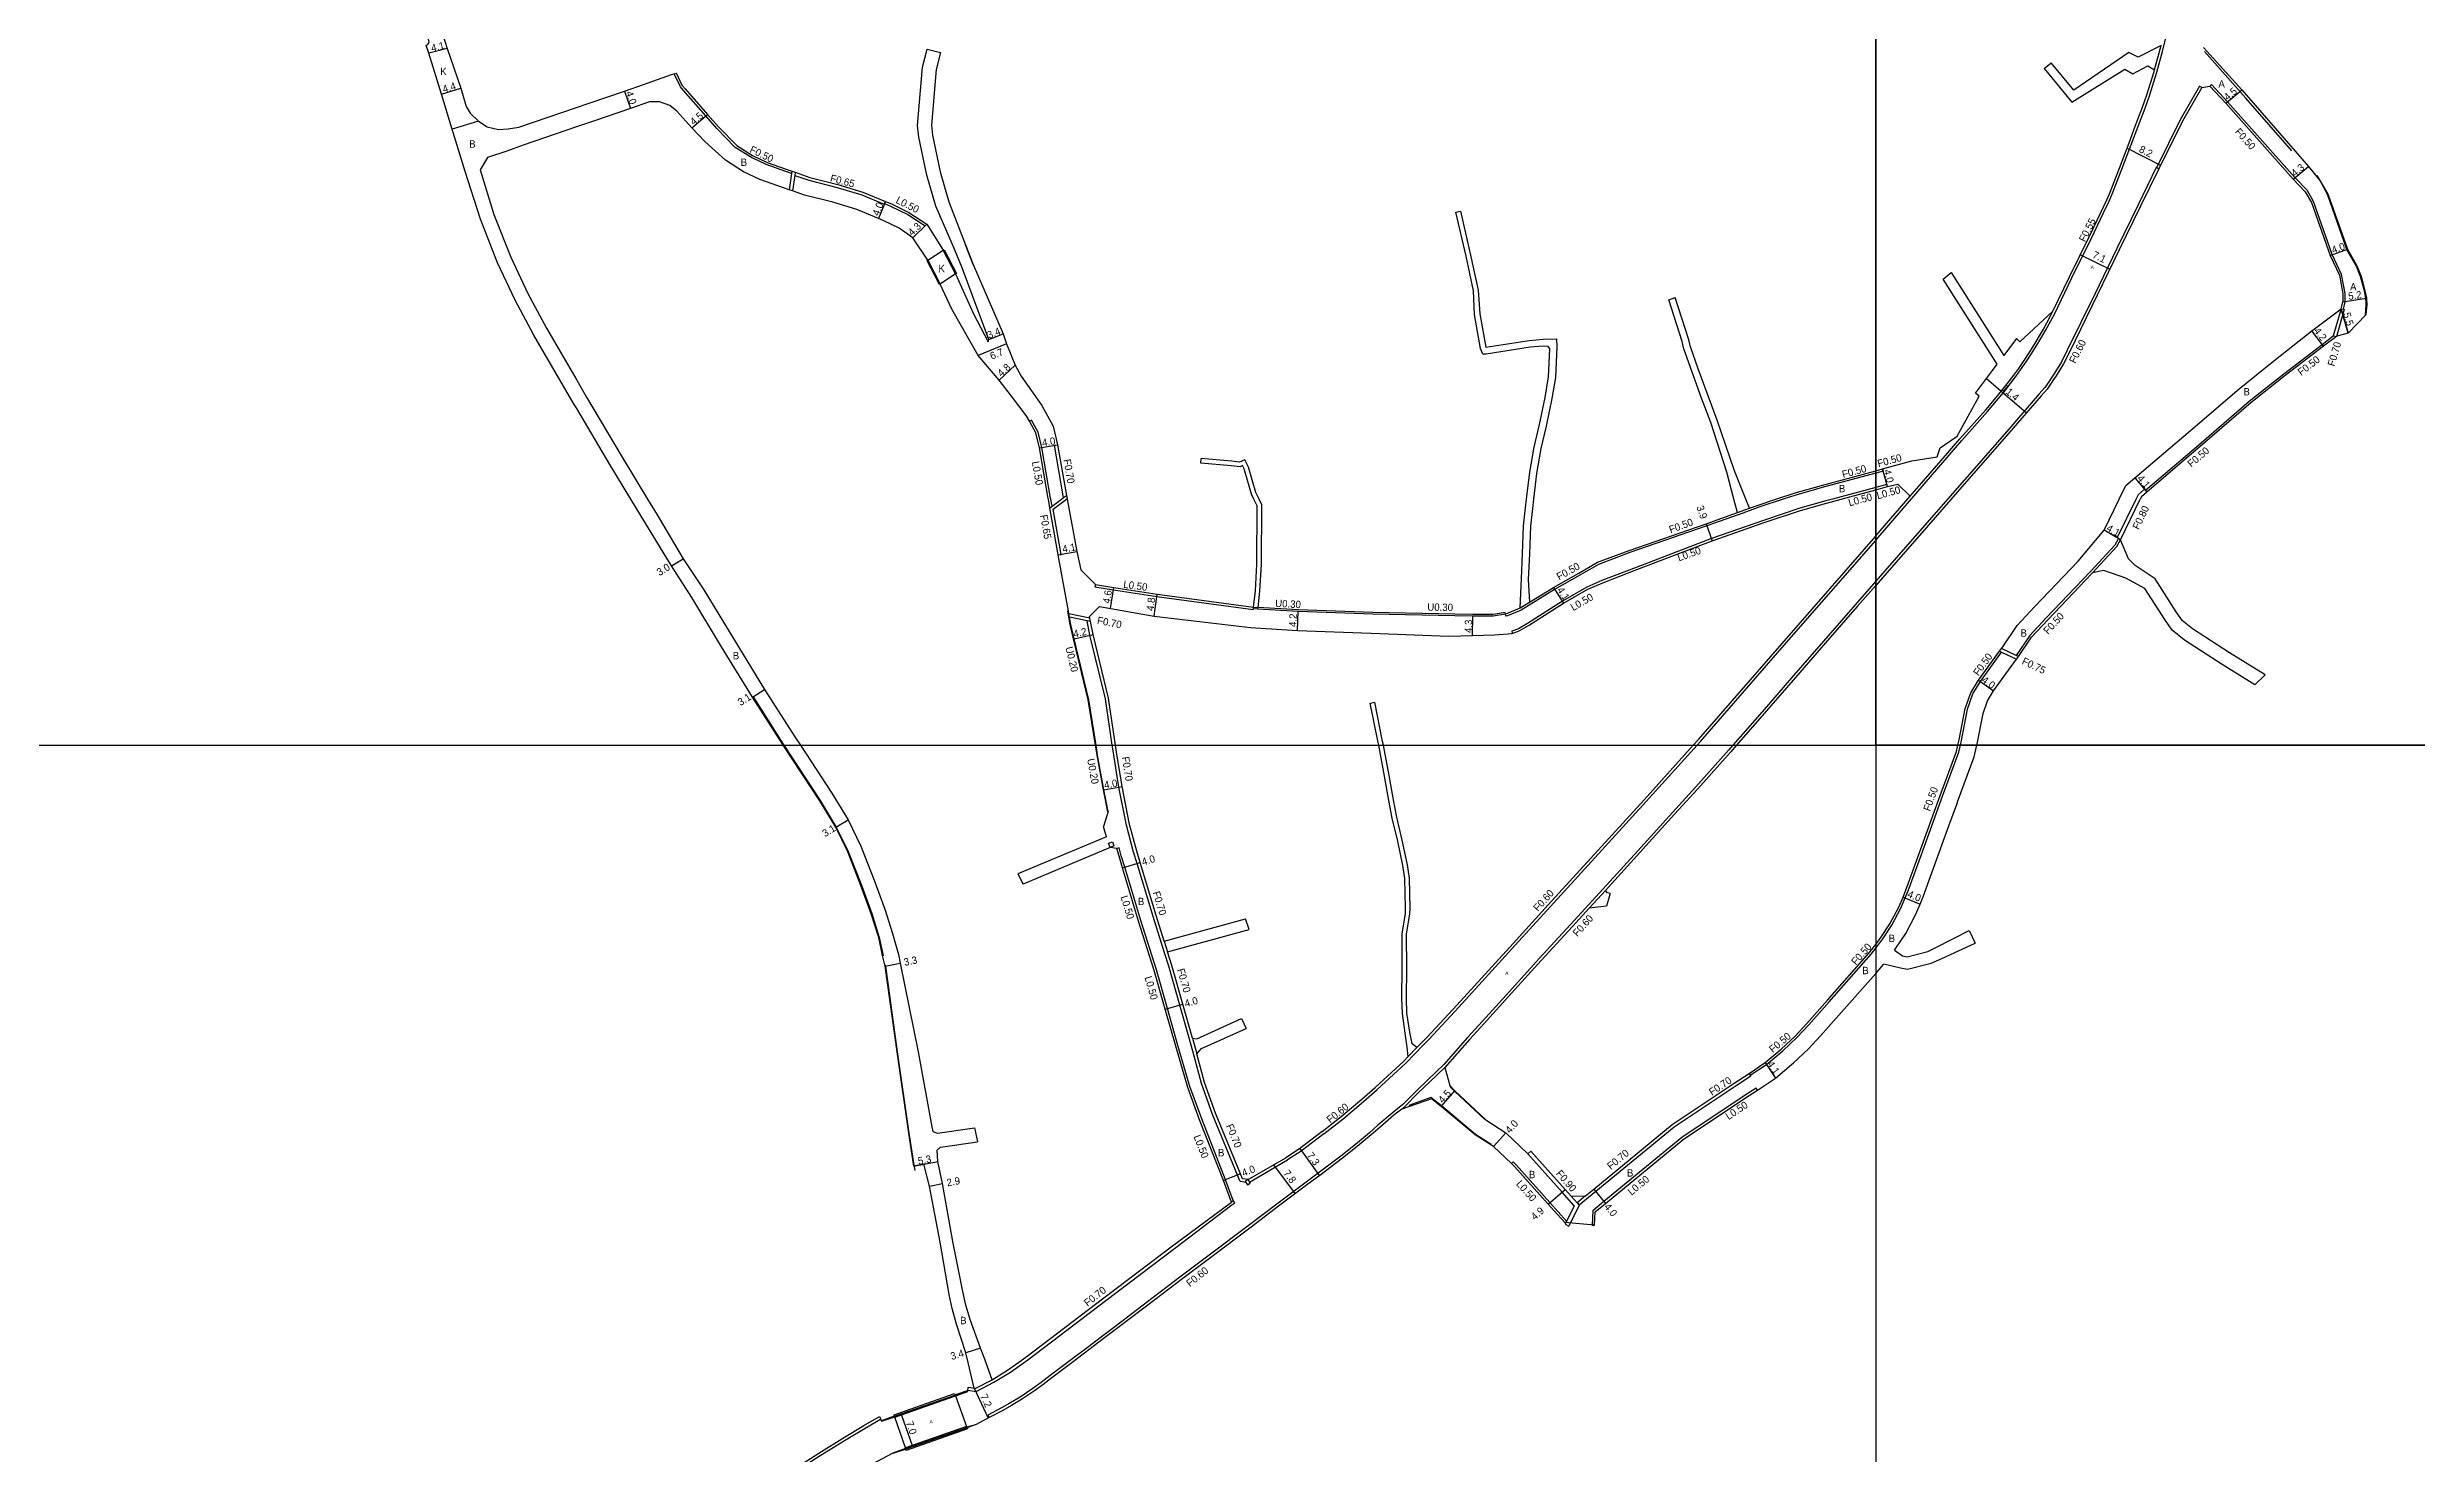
# Model space of a CAD drawing. Header units: metres. Extents: x -24000 to -20800, y -105000 to -102000.
# Drawn here: x -23597 to -23082, y -103354 to -103048 of the extents above; entities that cross this region are included whole.
import ezdxf

# ---------------------------------------------------------------- set-up
doc = ezdxf.new("R2010")
doc.units = ezdxf.units.M
doc.header["$LTSCALE"] = 2.5
for name, color, linetype in [('側溝・桝', 7, 'Continuous'), ('図郭', 7, 'Continuous'), ('幅員', 7, 'Continuous'), ('歩道・分離帯・安全施設', 7, 'Continuous'), ('舗装', 7, 'Continuous'), ('道路', 7, 'Continuous')]:
    doc.layers.add(name, color=color, linetype=linetype)
doc.styles.get("Standard").update_dxf_attribs({"font": ''})
doc.styles.add('YOKO_DECO', font='')
doc.styles.get('Standard').set_extended_font_data('@MS PGothic')
doc.styles.get('YOKO_DECO').set_extended_font_data('MS PGothic')

msp = doc.modelspace()

# ---------------------------------------------------------------- linework, layer by layer
at = {"layer": '側溝・桝'}
for points in [[(-23200, -103155.49), (-23199.48, -103154.9), (-23181.25, -103133.82), (-23175.68, -103127.46), (-23173.75, -103125.21), (-23171.85, -103122.94), (-23170.68, -103121.43), (-23169.51, -103119.9), (-23168.49, -103118.45), (-23167.28, -103116.7), (-23166.21, -103115.07), (-23164.95, -103113.06), (-23164.12, -103111.67), (-23163.08, -103109.88), (-23162.32, -103108.45), (-23161.16, -103106.32), (-23157.36, -103098.49), (-23153.15, -103089.95), (-23150.45, -103084.35), (-23149.24, -103081.78), (-23148.66, -103080.39), (-23146.48, -103074.86), (-23144.17, -103068.77), (-23143.24, -103066.27), (-23142.3, -103063.86), (-23141.45, -103061.59), (-23140.51, -103058.89), (-23138.91, -103053.76), (-23137.66, -103049.28), (-23136.94, -103046.33)], [(-23139.36, -103053.25), (-23137.93, -103047.98)], [(-23459.15, -103057.73), (-23459.84, -103056.98), (-23461.16, -103054.12)], [(-23129.11, -103057.08), (-23129.59, -103056.81), (-23133.79, -103064.14), (-23138.98, -103074.53)], [(-23098.33, -103105.28), (-23097.97, -103103.7), (-23097.98, -103101.87), (-23098.73, -103097.73), (-23100.78, -103093.39), (-23104.83, -103081.9), (-23106.24, -103079.44), (-23108.87, -103076.68), (-23123.5, -103060.2), (-23126.98, -103056.48), (-23127.35, -103056.81)], [(-23435.66, -103075.78), (-23441.2, -103073.86), (-23444.4, -103072.32), (-23447.91, -103070.13), (-23451.94, -103066), (-23454.31, -103063.28), (-23459.15, -103057.73)], [(-23435.59, -103075.28), (-23435.66, -103075.78), (-23436.16, -103079.31)], [(-23434.86, -103075.53), (-23434.96, -103076.19), (-23435.44, -103079.56)], [(-23434.96, -103076.19), (-23431.89, -103077.25), (-23425.78, -103078.83), (-23420.38, -103080.44), (-23415.51, -103082.45), (-23415.45, -103082.31), (-23415.26, -103081.85)], [(-23138.48, -103074.77), (-23139.02, -103074.51), (-23142.95, -103082.58), (-23147.58, -103092.09), (-23152.39, -103101.98), (-23158.36, -103114.17), (-23159.69, -103116.82), (-23161.27, -103119.4), (-23161.83, -103120.22), (-23162.35, -103121.04), (-23163.22, -103122.27), (-23164.47, -103123.68)], [(-23415.45, -103082.31), (-23414.14, -103082.85), (-23410.42, -103084.69), (-23406.64, -103087.15), (-23406.27, -103086.79)], [(-23185.74, -103138.13), (-23181.68, -103133.45), (-23176.08, -103127.11), (-23174.16, -103124.86), (-23172.27, -103122.6), (-23171.1, -103121.1), (-23169.94, -103119.58), (-23168.92, -103118.14), (-23167.72, -103116.4), (-23166.66, -103114.78), (-23165.4, -103112.78), (-23164.58, -103111.4), (-23163.55, -103109.62), (-23162.79, -103108.2), (-23161.51, -103105.71)], [(-23098.82, -103105.17), (-23100.56, -103111.08), (-23099.86, -103111.17)], [(-23098.82, -103105.17), (-23098.33, -103105.28), (-23098.14, -103105.32)], [(-23141.36, -103144.61), (-23133.68, -103138.04), (-23129.27, -103134.28), (-23118.79, -103125.26), (-23111.26, -103119.28), (-23102.97, -103112.92), (-23100.56, -103111.08)], [(-23164.47, -103123.68), (-23171.49, -103131.81), (-23180.68, -103142.31)], [(-23379.33, -103146.55), (-23379.37, -103146.32), (-23381.29, -103135.3), (-23382.09, -103131.97), (-23383.53, -103129.35), (-23383.97, -103129.59)], [(-23376.54, -103146.2), (-23376.6, -103145.85), (-23378.53, -103134.83), (-23377.84, -103134.71)], [(-23192.53, -103145.87), (-23185.74, -103138.13)], [(-23200, -103143.99), (-23209.42, -103146.55), (-23210.83, -103146.93), (-23216.52, -103148.51), (-23224.38, -103151.14), (-23235.71, -103155.1), (-23252.07, -103161.37), (-23259.5, -103164.23), (-23262.78, -103165.65), (-23268.1, -103168.72), (-23275.7, -103173.55), (-23277.68, -103174.7), (-23279.13, -103175.22), (-23279.03, -103175.71)], [(-23200, -103140.88), (-23211.61, -103144.04), (-23217.39, -103145.64), (-23220.12, -103146.55)], [(-23198.5, -103139.95), (-23198.37, -103140.44), (-23200, -103140.88)], [(-23180.68, -103142.31), (-23190.94, -103154.01), (-23196.57, -103160.46), (-23200, -103164.38)], [(-23197.47, -103143.82), (-23197.6, -103143.33), (-23200, -103143.99)], [(-23143.39, -103146.55), (-23142.89, -103145.53), (-23141.55, -103144.38), (-23141.36, -103144.61), (-23141.03, -103144.99)], [(-23379.5, -103148.41), (-23379.05, -103148.08), (-23377.01, -103146.55)], [(-23379.05, -103148.08), (-23379.33, -103146.55)], [(-23377.68, -103158.66), (-23377.04, -103158.54), (-23378.79, -103148.69), (-23375.92, -103146.55)], [(-23377.01, -103146.55), (-23376.54, -103146.2), (-23375.92, -103145.73)], [(-23375.93, -103146.55), (-23375.78, -103146.44)], [(-23220.11, -103146.55), (-23225.38, -103148.31), (-23227.28, -103148.99), (-23229.9, -103149.93), (-23236.69, -103152.37), (-23253.44, -103158.14), (-23260.26, -103160.71), (-23264.29, -103163.06), (-23269.82, -103166.14), (-23274.99, -103169.34), (-23277.09, -103170.62), (-23280.04, -103171.88), (-23280.41, -103171.95), (-23280.5, -103171.45)], [(-23230.07, -103149.46), (-23227.45, -103148.52)], [(-23146.8, -103155.36), (-23147.23, -103155.11), (-23147.49, -103154.96), (-23143.39, -103146.55)], [(-23238.84, -103200), (-23238.09, -103199.18), (-23219.89, -103178.29), (-23200, -103155.49)], [(-23147.23, -103155.11), (-23148.02, -103156.55), (-23153.24, -103162.17), (-23153.38, -103162.34), (-23162.91, -103172.34), (-23166.49, -103176.19), (-23169.43, -103180.49)], [(-23152.87, -103162.51), (-23147.61, -103156.85), (-23146.8, -103155.36)], [(-23369.62, -103165.1), (-23369.76, -103165.58), (-23365.72, -103166.21), (-23356.3, -103167.67), (-23335.31, -103170.49), (-23335.28, -103170.29), (-23335.24, -103169.99)], [(-23200, -103164.38), (-23204.45, -103169.48), (-23211.34, -103177.37), (-23217.87, -103184.86), (-23224.71, -103192.72), (-23231.05, -103200)], [(-23335.24, -103169.99), (-23334.25, -103170.08)], [(-23280.5, -103171.45), (-23280.55, -103171.16), (-23283.16, -103171.62), (-23287.6, -103171.58), (-23291.48, -103171.5), (-23309.3, -103171.13), (-23325.55, -103170.56), (-23334.25, -103170.08)], [(-23277.29, -103170.16), (-23275.26, -103168.91)], [(-23375.5, -103170.86), (-23375.7, -103170.89), (-23375.18, -103173.8), (-23374.44, -103176.9), (-23371.27, -103190.17), (-23369.68, -103200)], [(-23370.83, -103172.37), (-23375.39, -103171.48)], [(-23370.69, -103173.11), (-23371.43, -103172.96), (-23375.26, -103172.21)], [(-23365.96, -103200), (-23367.43, -103189.92), (-23370.82, -103176.11), (-23371.43, -103172.96)], [(-23335.28, -103170.29), (-23334.28, -103170.37)], [(-23181.6, -103200), (-23181.37, -103198.96), (-23180.06, -103192.15), (-23178.89, -103188.82), (-23177.21, -103186.14), (-23172.62, -103179.8)], [(-23173.08, -103179.58), (-23172.62, -103179.8), (-23169.41, -103181.33)], [(-23168.97, -103180.7), (-23169.43, -103180.49), (-23172.64, -103178.96)], [(-23369.68, -103200), (-23369.32, -103202.17), (-23367.95, -103209.72), (-23367.02, -103214.44), (-23366.82, -103214.4)], [(-23336.88, -103295.01), (-23338.15, -103294.81), (-23338.73, -103293.39), (-23344.15, -103280.2), (-23346.59, -103273.48), (-23348.26, -103267.24), (-23349.17, -103263.87), (-23351.27, -103256.46), (-23353.66, -103248.02), (-23354.59, -103245.08), (-23355.32, -103242.76), (-23357.08, -103237.2), (-23360.56, -103225.71), (-23361.31, -103223.23), (-23362.87, -103217.35), (-23364.5, -103209.12), (-23365.72, -103201.63), (-23365.96, -103200)], [(-23319.96, -103284.43), (-23319.96, -103284.43), (-23315.78, -103281.13), (-23311.31, -103277.38), (-23308.38, -103274.8), (-23302.16, -103269.05), (-23298.21, -103265.02), (-23297.06, -103263.85), (-23290.6, -103256.91), (-23278.38, -103243.47), (-23270.71, -103235.06), (-23249.87, -103212.24), (-23238.84, -103200)], [(-23231.05, -103200), (-23231.94, -103201.01), (-23239.1, -103209.06), (-23244.19, -103214.6), (-23251.72, -103222.91), (-23259.34, -103231.28), (-23266.34, -103238.97), (-23273.13, -103246.35), (-23279.6, -103253.48), (-23286.3, -103260.83), (-23288.77, -103263.5), (-23293.85, -103269.35), (-23297.36, -103272.7), (-23299.92, -103275.16), (-23302.76, -103278.02), (-23305.12, -103279.9), (-23308.2, -103282.56), (-23310.07, -103284.17), (-23313.09, -103286.74), (-23316.25, -103289.25)], [(-23200, -103244.08), (-23198.48, -103242.07), (-23196.47, -103239.07), (-23194.5, -103235.38), (-23193.59, -103233.17), (-23192.97, -103231.65), (-23190.05, -103223.71), (-23185.49, -103211.09), (-23181.94, -103201.52), (-23181.6, -103200)], [(-23340.06, -103299.25), (-23339.64, -103298.94), (-23341.34, -103294.4), (-23346.52, -103281.18), (-23349.08, -103274.17), (-23351.69, -103265.26), (-23353.96, -103257.22), (-23356.34, -103248.82), (-23359.75, -103238.04), (-23363.24, -103226.52), (-23364, -103224), (-23364.46, -103222.29), (-23364.94, -103222.41)], [(-23258.76, -103231.53), (-23262.26, -103235.37)], [(-23354.66, -103242.54), (-23353.92, -103244.87)], [(-23227.26, -103271.69), (-23223.73, -103269.34), (-23220.21, -103266.39), (-23217.16, -103263.53), (-23214.57, -103260.75), (-23210.08, -103255.72), (-23201, -103245.41), (-23200, -103244.08)], [(-23348.5, -103263.67), (-23347.58, -103267.05)], [(-23299.73, -103265.68), (-23301.61, -103267.6)], [(-23293.67, -103270.03), (-23296.94, -103273.13), (-23299.51, -103275.6), (-23302.35, -103278.46), (-23303, -103279.05)], [(-23227.54, -103271.28), (-23227.26, -103271.69), (-23227.15, -103271.86), (-23230.36, -103274), (-23243.82, -103282.97), (-23260.86, -103296.98), (-23264.45, -103299.93)], [(-23225.71, -103274.91), (-23225.98, -103274.5), (-23228.6, -103276.2), (-23242.15, -103285.22), (-23259.08, -103299.14), (-23261.5, -103301.13), (-23261.64, -103304.27), (-23261.14, -103304.29)], [(-23319.96, -103284.43), (-23324.9, -103288.16), (-23327.83, -103290.08)], [(-23336.09, -103294.89), (-23327.83, -103290.08)], [(-23316.25, -103289.25), (-23321.2, -103293), (-23323.8, -103294.89)], [(-23279.15, -103290.89), (-23278.81, -103290.52), (-23278.14, -103291.16), (-23270.82, -103299.36), (-23267.19, -103303.39)], [(-23265.52, -103300.07), (-23268.16, -103297.09), (-23275.62, -103288.8)], [(-23397.34, -103340.1), (-23395.53, -103340.37), (-23391.73, -103338.35), (-23388.1, -103336.21), (-23384.3, -103333.49), (-23367.36, -103320.62), (-23352.44, -103309.3), (-23339.98, -103299.86), (-23339.34, -103299.38), (-23339.64, -103298.94)], [(-23323.8, -103294.89), (-23329.89, -103299.46), (-23336.41, -103304.41), (-23344.61, -103310.58), (-23350.95, -103315.36), (-23357.08, -103320.01), (-23365.14, -103326.12), (-23368.29, -103328.5), (-23371.44, -103330.89), (-23375.09, -103333.66), (-23379.46, -103336.95), (-23381.41, -103338.44), (-23383.22, -103339.76), (-23386.01, -103341.6), (-23388.19, -103342.94), (-23390.01, -103343.97), (-23392.98, -103345.52), (-23392.71, -103346.05)], [(-23266.17, -103297.97), (-23264.91, -103299.4), (-23264.45, -103299.93)], [(-23263.07, -103297.89), (-23264.91, -103299.4)], [(-23265.52, -103300.07), (-23267.52, -103304.05), (-23266.71, -103304.45)], [(-23395.99, -103339.66), (-23395.64, -103339.7), (-23392.07, -103337.86)], [(-23451.44, -103369.69), (-23448.91, -103367.73), (-23446.19, -103365.7), (-23442.98, -103363.38), (-23440.57, -103361.71), (-23438.45, -103360.21), (-23433.85, -103357.11), (-23429.43, -103354.31), (-23423.82, -103350.82), (-23419.64, -103348.36), (-23416.32, -103346.42)]]:
    msp.add_lwpolyline(points, dxfattribs=at)
at = {"layer": '側溝・桝', "flags": 128}
for points in [[(-23098.14, -103105.32), (-23099.86, -103111.17)], [(-23264.45, -103299.93), (-23266.71, -103304.45)]]:
    msp.add_lwpolyline(points, dxfattribs=at)
at = {"layer": '側溝・桝'}
for points in [[(-23366.8, -103221.31), (-23365.94, -103220.97), (-23365.58, -103221.88), (-23366.43, -103222.23)], [(-23337.04, -103294.76), (-23336.59, -103295.5), (-23335.95, -103295.12), (-23336.39, -103294.38)]]:
    msp.add_lwpolyline(points, close=True, dxfattribs=at)
at = {"layer": '図郭'}
for points in [[(-24000, -103200), (-23200, -103200), (-23200, -102600), (-24000, -102600)], [(-23200, -103200), (-22400, -103200), (-22400, -102600), (-23200, -102600)], [(-24000, -103200), (-23200, -103200), (-23200, -103800), (-24000, -103800)], [(-23200, -103800), (-22400, -103800), (-22400, -103200), (-23200, -103200)]]:
    msp.add_lwpolyline(points, close=True, dxfattribs=at)
at = {"layer": '幅員'}
for points in [[(-23510.54, -103048.65), (-23514.52, -103049.62)], [(-23511.79, -103058.58), (-23507.6, -103057.24)], [(-23471.98, -103057.87), (-23470.67, -103061.65)], [(-23123.87, -103060.53), (-23120.44, -103057.62)], [(-23457.34, -103065.9), (-23453.93, -103062.95)], [(-23145.37, -103070.31), (-23138.07, -103073.95)], [(-23109.24, -103077.02), (-23105.92, -103074.29)], [(-23415.26, -103081.85), (-23416.79, -103085.54)], [(-23409.34, -103089.8), (-23406.27, -103086.79)], [(-23101.24, -103093.58), (-23097.47, -103092.25)], [(-23155.51, -103093.43), (-23149.09, -103096.55)], [(-23098.47, -103103.64), (-23093.32, -103102.9)], [(-23097.29, -103110.45), (-23098.82, -103105.17)], [(-23388.94, -103112.8), (-23395.13, -103115.36)], [(-23392.82, -103111.87), (-23389.67, -103110.6)], [(-23102.66, -103113.32), (-23105.22, -103109.98)], [(-23387.04, -103117.42), (-23390.57, -103120.67)], [(-23175.88, -103120.32), (-23167.24, -103127.8)], [(-23381.78, -103135.4), (-23377.84, -103134.71)], [(-23197.47, -103143.82), (-23198.5, -103139.95)], [(-23143.7, -103141.87), (-23141.03, -103144.99)], [(-23236.85, -103151.89), (-23235.53, -103155.57)], [(-23146.8, -103155.36), (-23150.34, -103153.3)], [(-23461.79, -103161.03), (-23459.23, -103159.47)], [(-23377.68, -103158.66), (-23373.65, -103157.91)], [(-23366.35, -103170.26), (-23365.64, -103165.72)], [(-23356.86, -103171.93), (-23356.23, -103167.17)], [(-23270.07, -103165.71), (-23267.84, -103169.15)], [(-23325.71, -103175.06), (-23325.57, -103170.86)], [(-23287.66, -103176.18), (-23287.6, -103171.88)], [(-23374.24, -103176.85), (-23370.14, -103175.97)], [(-23444.16, -103189.53), (-23441.55, -103187.86)], [(-23177.62, -103185.86), (-23174.38, -103188.2)], [(-23367.76, -103209.68), (-23363.82, -103209)], [(-23426.03, -103217.83), (-23423.4, -103216.18)], [(-23363.72, -103226.67), (-23359.89, -103225.51)], [(-23194.06, -103232.98), (-23190.35, -103234.5)], [(-23415.29, -103247.98), (-23412.06, -103247.33)], [(-23354.45, -103257.36), (-23350.6, -103256.27)], [(-23224.03, -103268.93), (-23221.75, -103272.34)], [(-23294.45, -103278.45), (-23291.46, -103275.08)], [(-23325.2, -103287.62), (-23320.91, -103293.53)], [(-23280.39, -103284.2), (-23283.08, -103287.16)], [(-23409.06, -103291.44), (-23403.85, -103290.44)], [(-23338.08, -103293.13), (-23341.81, -103294.58)], [(-23330.93, -103291.19), (-23326.23, -103297.46)], [(-23405.72, -103295.76), (-23402.86, -103295.24)], [(-23271.19, -103299.7), (-23267.49, -103296.49)], [(-23261.3, -103296.44), (-23258.76, -103299.53)], [(-23394.57, -103331.02), (-23397.82, -103332)], [(-23395.99, -103339.66), (-23392.95, -103346.18)], [(-23411.78, -103345.51), (-23409.46, -103352.13)]]:
    msp.add_lwpolyline(points, dxfattribs=at)
at = {"layer": '歩道・分離帯・安全施設'}
for points in [[(-23109.52, -103070.87), (-23119.51, -103059.44), (-23128.51, -103049.27)], [(-23093.56, -103106.59), (-23093.35, -103104.34), (-23093.39, -103103.81), (-23093.42, -103102.91), (-23093.68, -103101.56), (-23094.58, -103098.13), (-23095.59, -103095.76), (-23097.56, -103092.29), (-23101.73, -103080.48), (-23103.39, -103077.31), (-23104, -103076.25)], [(-23444.02, -103189.49), (-23437.49, -103199.79), (-23437.35, -103200)], [(-23437.35, -103200), (-23429.45, -103212.04), (-23425.94, -103217.78), (-23423.36, -103223.11), (-23420.5, -103230.41), (-23418.23, -103236.58), (-23416.62, -103241.77), (-23415.77, -103245.68), (-23415.76, -103245.72)], [(-23408.81, -103292.42), (-23409, -103291.16), (-23410.09, -103284.26), (-23412.54, -103267.09), (-23415.19, -103247.97), (-23415.26, -103247.7)], [(-23283.56, -103286.75), (-23287.03, -103284.59), (-23294.38, -103278.37), (-23296.68, -103276.56), (-23301.49, -103278.26)], [(-23292.58, -103274.12), (-23291.53, -103275.16), (-23285, -103281.3)], [(-23397.25, -103340.16), (-23400, -103341.13)], [(-23413.3, -103345.79), (-23400.15, -103341.19)], [(-23413.39, -103345.79), (-23416.13, -103346.74)], [(-23410.75, -103352.87), (-23397.61, -103348.3)], [(-23397.47, -103348.24), (-23395.47, -103347.52)], [(-23413.6, -103353.83), (-23410.89, -103352.91)]]:
    msp.add_lwpolyline(points, dxfattribs=at)
at = {"layer": '舗装'}
for points in [[(-23503.72, -103064.41), (-23509.48, -103066.19)], [(-23098.82, -103105.17), (-23097.29, -103110.45)], [(-23410.92, -103352.65), (-23413.19, -103346.01)]]:
    msp.add_lwpolyline(points, dxfattribs=at)
at = {"layer": '道路'}
for points in [[(-23506.65, -103075.34), (-23509.55, -103065.94), (-23511.79, -103058.58), (-23514.52, -103049.62), (-23515.12, -103047.98), (-23514.9, -103047.8), (-23514.65, -103047.59), (-23514.55, -103047.43), (-23514.48, -103047.18), (-23514.7, -103046.43), (-23517.38, -103039.56), (-23519.09, -103035.3), (-23521.95, -103029.47), (-23524.96, -103023.74), (-23534.97, -103007.16), (-23543.85, -102994.39), (-23546.83, -102990.05), (-23550.59, -102984.61), (-23559.97, -102971.61), (-23575.9, -102949.86), (-23580.3, -102943.96), (-23585.75, -102936.66), (-23588.27, -102933.23)], [(-23511.56, -103045.43), (-23510.54, -103048.65), (-23507.6, -103057.24), (-23506.37, -103061.23), (-23505.57, -103062.67), (-23503.72, -103064.41), (-23501.84, -103065.66), (-23499.36, -103066.21), (-23497.26, -103066.05), (-23494.97, -103065.72), (-23482.39, -103061.46)], [(-23392.82, -103111.87), (-23398.55, -103096.31), (-23400.25, -103092.23), (-23404.34, -103082.92), (-23406.25, -103076.17), (-23408.01, -103067.9), (-23408.27, -103065.35), (-23407.22, -103052.7), (-23406.2, -103048.78)], [(-23406.2, -103048.78), (-23403.29, -103049.53)], [(-23403.29, -103049.53), (-23404.25, -103053.21), (-23405.26, -103065.32), (-23405.04, -103067.43), (-23403.34, -103075.44), (-23401.49, -103081.97), (-23397.87, -103091.31), (-23396.19, -103095.55), (-23389.67, -103110.6)], [(-23163.38, -103053), (-23161.84, -103051.73)], [(-23137.93, -103047.98), (-23142.97, -103050.48), (-23144.94, -103049.52), (-23156.95, -103057.67), (-23161.84, -103051.73)], [(-23128.77, -103048.4), (-23120.44, -103057.62), (-23105.92, -103074.29), (-23103.42, -103077.34), (-23101.64, -103080.44), (-23097.47, -103092.25), (-23095.5, -103095.72), (-23094.48, -103098.09), (-23093.58, -103101.54), (-23093.32, -103102.9), (-23093.27, -103104.33), (-23093.46, -103106.46), (-23097.29, -103110.45), (-23099.45, -103111.06), (-23099.86, -103111.17), (-23102.66, -103113.32), (-23110.96, -103119.67), (-23118.47, -103125.64), (-23128.95, -103134.65), (-23133.35, -103138.42), (-23141.03, -103144.99), (-23142.24, -103146.03), (-23142.5, -103146.55)], [(-23482.39, -103061.46), (-23479.85, -103060.6), (-23471.98, -103057.87), (-23467.85, -103056.44), (-23461.8, -103054.3)], [(-23461.8, -103054.3), (-23460.67, -103053.98)], [(-23458.78, -103057.39), (-23459.42, -103056.7), (-23460.67, -103053.98)], [(-23163.38, -103053), (-23157.38, -103060.29), (-23145.82, -103053.15), (-23144.13, -103054.17), (-23140.83, -103052.43), (-23139.36, -103053.25)], [(-23161.51, -103105.71), (-23157.87, -103098.24), (-23153.67, -103089.7), (-23150.97, -103084.1), (-23149.77, -103081.54), (-23149.19, -103080.18), (-23147.02, -103074.65), (-23144.71, -103068.57), (-23143.78, -103066.06), (-23142.84, -103063.65), (-23141.99, -103061.4), (-23141.06, -103058.71), (-23139.46, -103053.6), (-23139.36, -103053.25)], [(-23129.11, -103057.08), (-23127.35, -103056.81), (-23123.87, -103060.53), (-23109.24, -103077.02), (-23106.65, -103079.74), (-23105.29, -103082.11), (-23101.24, -103093.58), (-23099.21, -103097.89), (-23098.48, -103101.92), (-23098.47, -103103.64)], [(-23400.8, -103105.28), (-23403.36, -103099.8), (-23403.55, -103099.45), (-23406.05, -103094.65), (-23409.34, -103089.8), (-23412.25, -103087.69), (-23415.58, -103086.04), (-23416.79, -103085.54), (-23421.5, -103083.6), (-23426.68, -103082.05), (-23432.85, -103080.46), (-23435.44, -103079.56), (-23436.16, -103079.31), (-23442.54, -103077.1), (-23446.09, -103075.4), (-23450.05, -103072.92), (-23454.54, -103068.82), (-23457.34, -103065.9), (-23460.62, -103062.27), (-23462.1, -103061.05), (-23464.4, -103060.2), (-23466.56, -103060.23), (-23470.67, -103061.65), (-23478.54, -103064.38), (-23482.39, -103065.68)], [(-23458.78, -103057.39), (-23453.93, -103062.95), (-23451.57, -103065.66), (-23447.59, -103069.74), (-23444.15, -103071.89), (-23441.01, -103073.4), (-23435.59, -103075.28), (-23434.86, -103075.53), (-23431.7, -103076.63), (-23425.61, -103078.2), (-23420.16, -103079.82), (-23415.26, -103081.85), (-23413.93, -103082.4), (-23410.18, -103084.25), (-23406.27, -103086.79), (-23402.68, -103092.45), (-23400, -103097.59), (-23396.09, -103106.28), (-23392.94, -103112.38)], [(-23129.11, -103057.08), (-23133.31, -103064.4), (-23138.48, -103074.77), (-23142.42, -103082.85), (-23147.05, -103092.36), (-23151.85, -103102.25), (-23157.83, -103114.44), (-23159.16, -103117.11), (-23160.77, -103119.72), (-23161.33, -103120.55), (-23161.85, -103121.37), (-23162.75, -103122.65), (-23164.01, -103124.07)], [(-23482.39, -103065.68), (-23494.03, -103069.62), (-23497.55, -103070.92), (-23501.76, -103072.34), (-23503.37, -103074.99)], [(-23482.38, -103126.84), (-23482.9, -103125.98), (-23491.67, -103110.92), (-23495.78, -103103.29), (-23499.56, -103095.21), (-23503.31, -103085.73), (-23506.65, -103075.34)], [(-23503.37, -103074.99), (-23500.39, -103084.69), (-23496.72, -103093.98), (-23493.01, -103101.89), (-23488.96, -103109.4), (-23482.38, -103120.7), (-23480.23, -103124.39), (-23472.47, -103137.41), (-23466.96, -103146.55)], [(-23291.26, -103084.2), (-23290.28, -103083.98)], [(-23275.9, -103146.55), (-23275.2, -103140.71), (-23274.23, -103135.21), (-23273.07, -103130.33), (-23271.87, -103124.43), (-23271.11, -103119.96), (-23270.83, -103113.91), (-23271.19, -103113.4), (-23272.27, -103113.31), (-23275.12, -103113.54), (-23284.69, -103115.05), (-23285.43, -103115.01), (-23285.91, -103113.82), (-23287.21, -103106.43), (-23287.43, -103101.3), (-23289.06, -103093.75), (-23291.26, -103084.2)], [(-23290.28, -103083.98), (-23288.09, -103093.51), (-23286.43, -103101.17), (-23286.06, -103106.29), (-23284.74, -103113.54), (-23275.3, -103112.05), (-23272.27, -103111.81), (-23269.38, -103111.74), (-23269.31, -103113.47), (-23269.62, -103120.13), (-23270.4, -103124.7), (-23271.6, -103130.66), (-23272.76, -103135.51), (-23273.71, -103140.93), (-23274.39, -103146.55)], [(-23400, -103097.59), (-23402.68, -103092.45)], [(-23398.55, -103096.31), (-23400.25, -103092.23)], [(-23396.19, -103095.55), (-23397.87, -103091.31)], [(-23185.36, -103098.74), (-23183.57, -103097.33)], [(-23183.57, -103097.33), (-23172.11, -103115.36)], [(-23245, -103103.2), (-23243.58, -103102.74)], [(-23230.83, -103146.55), (-23232.38, -103140.69), (-23235.87, -103129.91), (-23237.86, -103124.59), (-23239.98, -103118.74), (-23241.7, -103113.91), (-23242.08, -103112.29), (-23245, -103103.2)], [(-23228.23, -103146.55), (-23230.69, -103140.39), (-23234.46, -103129.4), (-23236.45, -103124.08), (-23238.57, -103118.24), (-23240.26, -103113.48), (-23240.64, -103111.89), (-23243.58, -103102.74)], [(-23173.6, -103117.24), (-23185.36, -103098.74)], [(-23161.51, -103105.71), (-23168.66, -103112.39), (-23169.38, -103111.63), (-23172.11, -103115.36)], [(-23147.08, -103146.55), (-23145.64, -103143.59), (-23143.7, -103141.87), (-23135.89, -103135.33), (-23131.57, -103131.64), (-23121.01, -103122.55), (-23113.42, -103116.52), (-23105.22, -103109.98), (-23098.82, -103105.17), (-23098.47, -103103.64)], [(-23392.94, -103112.38), (-23392.82, -103111.87)], [(-23389.67, -103110.6), (-23388.94, -103112.8), (-23387.04, -103117.42), (-23385.79, -103119.82)], [(-23379.83, -103146.55), (-23379.86, -103146.41), (-23381.78, -103135.4), (-23382.56, -103132.16), (-23383.97, -103129.59), (-23384.65, -103128.36), (-23387.83, -103124.19), (-23390.57, -103120.67), (-23395.13, -103115.36)], [(-23185.99, -103135.41), (-23182.3, -103132.88), (-23177.48, -103124.16), (-23178.3, -103123.54), (-23174.58, -103118.59), (-23173.6, -103117.24)], [(-23385.79, -103119.82), (-23381.29, -103126.17), (-23378.8, -103130.69), (-23377.84, -103134.71), (-23375.92, -103145.73), (-23375.78, -103146.44), (-23375.76, -103146.55)], [(-23470.58, -103146.55), (-23475.14, -103138.99), (-23482.38, -103126.84)], [(-23164.01, -103124.07), (-23171.04, -103132.21), (-23180.23, -103142.71)], [(-23346.73, -103138.69), (-23346.63, -103137.69)], [(-23335.17, -103146.55), (-23335.71, -103145.47), (-23337.3, -103139.92), (-23337.61, -103139.26), (-23338.18, -103139.49), (-23340.12, -103139.32), (-23346.73, -103138.69)], [(-23334.05, -103146.55), (-23334.77, -103145.1), (-23336.36, -103139.57), (-23337.11, -103137.97), (-23338.33, -103138.47), (-23340.05, -103138.32), (-23346.63, -103137.69)], [(-23200, -103140.36), (-23198.5, -103139.95), (-23192.11, -103138.24), (-23186.66, -103137.37)], [(-23186.66, -103137.37), (-23185.99, -103135.41)], [(-23368.72, -103169.84), (-23356.86, -103171.93), (-23335.91, -103174.4), (-23325.71, -103175.06), (-23309.68, -103175.67), (-23292.82, -103176.31), (-23287.66, -103176.18), (-23282.88, -103176.04), (-23279.03, -103175.71), (-23277.47, -103175.16), (-23275.44, -103173.97), (-23267.84, -103169.15), (-23262.56, -103166.1), (-23259.31, -103164.7), (-23251.89, -103161.83), (-23235.53, -103155.57), (-23224.22, -103151.61), (-23216.37, -103148.99), (-23210.69, -103147.41), (-23207.51, -103146.55), (-23200, -103144.51)], [(-23221.7, -103146.55), (-23217.54, -103145.16), (-23211.75, -103143.56), (-23200, -103140.36)], [(-23180.23, -103142.71), (-23190.49, -103154.41), (-23196.12, -103160.85), (-23200, -103165.29)], [(-23200, -103144.51), (-23197.47, -103143.82), (-23195.17, -103143.28)], [(-23195.17, -103143.28), (-23192.53, -103145.87)], [(-23437.47, -103200), (-23437.57, -103199.84), (-23444.16, -103189.53), (-23450.88, -103178.6), (-23457.37, -103167.91), (-23461.79, -103161.03), (-23467.56, -103151.57), (-23470.58, -103146.55)], [(-23466.96, -103146.55), (-23464.9, -103149.98), (-23459.23, -103159.47), (-23454.74, -103166.26), (-23448.24, -103176.97), (-23441.55, -103187.86), (-23434.94, -103198.21), (-23433.76, -103200)], [(-23369.47, -103200), (-23371.08, -103190.13), (-23374.24, -103176.85), (-23374.98, -103173.76), (-23375.26, -103172.21), (-23375.39, -103171.48), (-23375.5, -103170.86), (-23377.68, -103158.66), (-23379.5, -103148.41), (-23379.83, -103146.55)], [(-23375.76, -103146.55), (-23373.65, -103157.91), (-23372.78, -103161.9), (-23369.62, -103165.1), (-23365.64, -103165.72), (-23356.23, -103167.17), (-23335.24, -103169.99)], [(-23335.24, -103169.99), (-23334.85, -103166.45), (-23334.55, -103160.65), (-23334.43, -103148.02), (-23335.17, -103146.55)], [(-23334.28, -103170.37), (-23334.25, -103170.08), (-23333.86, -103166.53), (-23333.55, -103160.68), (-23333.43, -103147.79), (-23334.05, -103146.55)], [(-23277.29, -103170.16), (-23277.01, -103163.86), (-23276.78, -103158.37), (-23276.56, -103152.32), (-23276.13, -103148.43), (-23275.9, -103146.55)], [(-23274.39, -103146.55), (-23274.64, -103148.6), (-23275.06, -103152.43), (-23275.28, -103158.41), (-23275.52, -103163.99), (-23275.26, -103168.91)], [(-23275.26, -103168.91), (-23270.07, -103165.71), (-23264.54, -103162.63), (-23260.47, -103160.26), (-23253.61, -103157.66), (-23236.85, -103151.89), (-23230.07, -103149.46)], [(-23230.07, -103149.46), (-23230.83, -103146.55)], [(-23227.45, -103148.52), (-23228.23, -103146.55)], [(-23227.45, -103148.52), (-23225.54, -103147.84), (-23221.7, -103146.55)], [(-23200, -103154.56), (-23199.95, -103154.49), (-23192.53, -103145.87)], [(-23182.12, -103200), (-23181.86, -103198.86), (-23180.54, -103192.02), (-23179.34, -103188.6), (-23177.62, -103185.86), (-23173.08, -103179.58), (-23172.64, -103178.96), (-23172.39, -103178.62), (-23169.23, -103174), (-23165.47, -103169.95), (-23155.98, -103159.99), (-23150.34, -103153.3), (-23147.08, -103146.55)], [(-23146.8, -103155.36), (-23142.5, -103146.55)], [(-23239.66, -103200), (-23238.55, -103198.77), (-23220.35, -103177.89), (-23200, -103154.56)], [(-23115.31, -103184.73), (-23123.06, -103179.93), (-23131.11, -103174.73), (-23133.32, -103172.95), (-23134.67, -103171.04), (-23139.27, -103163.83), (-23143.56, -103160.95), (-23145.02, -103159.5), (-23146.8, -103155.36)], [(-23178.02, -103200), (-23177.95, -103199.67), (-23176.67, -103193.07), (-23175.71, -103190.34), (-23174.38, -103188.2), (-23169.41, -103181.33), (-23169.12, -103180.93), (-23168.97, -103180.7), (-23166.1, -103176.5), (-23162.54, -103172.68), (-23153.01, -103162.67), (-23152.87, -103162.51)], [(-23117.58, -103186.91), (-23124.67, -103182.47), (-23132.87, -103177.17), (-23135.53, -103175.02), (-23137.16, -103172.71), (-23141.47, -103165.97), (-23145.66, -103163.67), (-23150.44, -103162.01), (-23152.87, -103162.51)], [(-23334.28, -103170.37), (-23325.57, -103170.86), (-23309.31, -103171.43), (-23291.48, -103171.8), (-23287.6, -103171.88), (-23283.14, -103171.92), (-23280.5, -103171.45), (-23280.18, -103171.4), (-23277.29, -103170.16)], [(-23200, -103165.29), (-23204, -103169.87), (-23210.88, -103177.77), (-23217.42, -103185.25), (-23224.26, -103193.12), (-23230.26, -103200)], [(-23365.25, -103200), (-23366.74, -103189.78), (-23370.14, -103175.97), (-23370.69, -103173.11), (-23370.89, -103172.05)], [(-23117.58, -103186.91), (-23115.31, -103184.73)], [(-23309.87, -103190.85), (-23308.89, -103190.65)], [(-23308.04, -103200), (-23308.16, -103199.37), (-23309.87, -103190.85)], [(-23307.02, -103200), (-23307.18, -103199.17), (-23308.89, -103190.65)], [(-23395.99, -103339.66), (-23397.27, -103334.1), (-23397.82, -103332), (-23399.79, -103325.75), (-23400.77, -103322.4), (-23401.38, -103319.3), (-23403.37, -103307.98), (-23405.72, -103295.76), (-23406.94, -103291.03), (-23409.06, -103291.44), (-23410.19, -103284.28), (-23412.64, -103267.1), (-23415.29, -103247.98), (-23415.87, -103245.7), (-23416.72, -103241.8), (-23418.33, -103236.61), (-23420.6, -103230.44), (-23423.45, -103223.15), (-23426.03, -103217.83), (-23429.53, -103212.1), (-23437.47, -103200)], [(-23433.76, -103200), (-23426.91, -103210.44), (-23423.4, -103216.18), (-23420.62, -103221.9), (-23417.72, -103229.29), (-23415.4, -103235.58), (-23413.75, -103240.91), (-23412.46, -103245.45), (-23412.06, -103247.33), (-23408.14, -103266.64), (-23405.18, -103282.9), (-23404.99, -103283.93)], [(-23366.82, -103214.4), (-23367.76, -103209.68), (-23369.13, -103202.14), (-23369.47, -103200)], [(-23354.66, -103242.54), (-23356.41, -103236.99), (-23359.89, -103225.51), (-23360.64, -103223.04), (-23362.19, -103217.19), (-23363.82, -103209), (-23365.03, -103201.52), (-23365.25, -103200)], [(-23301.61, -103267.6), (-23301.85, -103265.56), (-23302.27, -103262.54), (-23302.9, -103258.27), (-23303, -103254.96), (-23302.93, -103248.53), (-23302.96, -103240.99), (-23302.24, -103236.52), (-23302.19, -103235.36), (-23302.36, -103228.96), (-23302.77, -103226.15), (-23303.88, -103220.82), (-23305.08, -103215.83), (-23305.81, -103212), (-23306.76, -103206.75), (-23308.04, -103200)], [(-23299.73, -103265.68), (-23300.75, -103264.9), (-23301.29, -103262.36), (-23301.9, -103258.18), (-23302, -103254.95), (-23301.93, -103248.54), (-23301.96, -103241.07), (-23301.25, -103236.62), (-23301.19, -103235.37), (-23301.36, -103228.87), (-23301.79, -103225.98), (-23302.91, -103220.59), (-23304.1, -103215.61), (-23304.82, -103211.84), (-23305.78, -103206.57), (-23307.02, -103200)], [(-23299.73, -103265.68), (-23298.65, -103264.58), (-23297.51, -103263.43), (-23291.05, -103256.49), (-23278.84, -103243.06), (-23271.17, -103234.64), (-23250.33, -103211.83), (-23239.66, -103200)], [(-23230.26, -103200), (-23231.49, -103201.41), (-23238.66, -103209.46), (-23243.75, -103215), (-23251.28, -103223.31), (-23258.76, -103231.53)], [(-23200, -103243.26), (-23198.88, -103241.78), (-23196.9, -103238.81), (-23194.95, -103235.16), (-23194.06, -103232.98), (-23193.44, -103231.46), (-23190.52, -103223.54), (-23185.96, -103210.91), (-23182.42, -103201.38), (-23182.12, -103200)], [(-23182.25, -103212.42), (-23182.21, -103212.31), (-23178.58, -103202.51), (-23178.02, -103200)], [(-23366.82, -103214.4), (-23367.84, -103217.65)], [(-23195.94, -103244.52), (-23195.62, -103244.1), (-23193.46, -103240.87), (-23191.32, -103236.87), (-23190.35, -103234.5), (-23189.71, -103232.92), (-23186.76, -103224.91), (-23184.1, -103217.53), (-23182.25, -103212.42)], [(-23367.21, -103219.88), (-23386.46, -103227.96)], [(-23367.21, -103219.88), (-23367.84, -103217.65)], [(-23366.43, -103222.23), (-23385.35, -103230.16)], [(-23364.94, -103222.41), (-23366.43, -103222.23)], [(-23340.06, -103299.25), (-23341.81, -103294.58), (-23346.99, -103281.36), (-23349.56, -103274.33), (-23352.17, -103265.4), (-23354.45, -103257.36), (-23356.82, -103248.97), (-23360.23, -103238.19), (-23363.72, -103226.67), (-23364.49, -103224.13), (-23364.94, -103222.41)], [(-23386.46, -103227.96), (-23385.35, -103230.16)], [(-23257.73, -103232.23), (-23258.28, -103232.03), (-23258.76, -103231.53)], [(-23262.26, -103235.37), (-23265.9, -103239.37), (-23272.69, -103246.76), (-23279.16, -103253.88), (-23285.86, -103261.23), (-23288.33, -103263.91), (-23293.67, -103270.03)], [(-23258.49, -103234.95), (-23262.26, -103235.37)], [(-23257.73, -103232.23), (-23258.49, -103234.95)], [(-23354.66, -103242.54), (-23336.98, -103237.69)], [(-23353.92, -103244.87), (-23336.22, -103240)], [(-23336.22, -103240), (-23336.98, -103237.69)], [(-23195.94, -103244.52), (-23194.14, -103245.77), (-23193.16, -103245.96), (-23188.67, -103244.82), (-23186.91, -103243.91), (-23179.65, -103240.27)], [(-23179.65, -103240.27), (-23178.39, -103242.99)], [(-23348.5, -103263.67), (-23350.6, -103256.27), (-23352.99, -103247.82), (-23353.92, -103244.87)], [(-23293.67, -103270.03), (-23292.61, -103273.94), (-23291.46, -103275.08), (-23284.74, -103281.41), (-23280.39, -103284.2), (-23275.62, -103288.8), (-23274.99, -103288.17), (-23267.49, -103296.49), (-23266.17, -103297.97), (-23263.07, -103297.89), (-23261.3, -103296.44), (-23244.24, -103282.41), (-23230.75, -103273.42), (-23227.54, -103271.28), (-23224.03, -103268.93), (-23220.54, -103266.02), (-23217.52, -103263.18), (-23214.94, -103260.42), (-23210.46, -103255.38), (-23201.39, -103245.09), (-23200, -103243.26)], [(-23200, -103249.56), (-23198.29, -103247.63), (-23198.2, -103247.5)], [(-23198.2, -103247.5), (-23194.6, -103248.37), (-23193.1, -103248.66), (-23187.96, -103247.31), (-23185.63, -103246.33), (-23178.39, -103242.99)], [(-23261.14, -103304.29), (-23261.01, -103301.38), (-23258.76, -103299.53), (-23241.85, -103285.63), (-23228.33, -103276.62), (-23225.71, -103274.91), (-23221.75, -103272.34), (-23217.89, -103269.02), (-23214.68, -103266), (-23211.99, -103263.12), (-23207.45, -103258.02), (-23200, -103249.56)], [(-23348.5, -103263.67), (-23347.59, -103263.76), (-23337.89, -103259.38)], [(-23347.58, -103267.05), (-23346.57, -103265.92), (-23336.87, -103261.55)], [(-23337.89, -103259.38), (-23336.87, -103261.55)], [(-23336.39, -103294.38), (-23337.65, -103294.18), (-23338.08, -103293.13), (-23343.49, -103279.95), (-23345.92, -103273.27), (-23347.58, -103267.05)], [(-23320.34, -103283.94), (-23316.17, -103280.65), (-23311.71, -103276.91), (-23308.8, -103274.34), (-23302.59, -103268.61), (-23301.61, -103267.6)], [(-23261.14, -103304.29), (-23267.6, -103303.68), (-23269.88, -103301.15), (-23271.19, -103299.7), (-23278.5, -103291.51), (-23279.15, -103290.89), (-23283.08, -103287.16), (-23287.09, -103284.67), (-23294.45, -103278.45), (-23296.58, -103276.8), (-23303, -103279.05)], [(-23404.99, -103283.93), (-23403.95, -103284.26), (-23395.88, -103283.09)], [(-23395.88, -103283.09), (-23395.25, -103286.17)], [(-23303, -103279.05), (-23304.73, -103280.35), (-23307.81, -103283.02), (-23309.68, -103284.63), (-23312.71, -103287.2), (-23315.89, -103289.72)], [(-23404.02, -103287.99), (-23403.32, -103287.34), (-23395.25, -103286.17)], [(-23392.07, -103337.86), (-23393.82, -103333.05), (-23394.57, -103331.02), (-23396.85, -103324.79), (-23397.77, -103321.61), (-23398.46, -103318.71), (-23400.62, -103307.8), (-23402.86, -103295.24), (-23403.85, -103290.44), (-23404.02, -103287.99)], [(-23320.34, -103283.94), (-23325.25, -103287.66), (-23328.25, -103289.62)], [(-23336.39, -103294.38), (-23328.25, -103289.62)], [(-23315.89, -103289.72), (-23320.85, -103293.48), (-23323.45, -103295.37)], [(-23323.45, -103295.37), (-23329.53, -103299.94), (-23336.05, -103304.89), (-23344.25, -103311.06), (-23350.58, -103315.84), (-23356.72, -103320.49), (-23364.78, -103326.6), (-23367.93, -103328.98), (-23371.08, -103331.37), (-23374.73, -103334.14), (-23379.1, -103337.42), (-23381.05, -103338.92), (-23382.87, -103340.25), (-23385.68, -103342.11), (-23387.88, -103343.46), (-23389.73, -103344.5), (-23392.7, -103346.05), (-23395.71, -103347.61), (-23397.58, -103348.14), (-23397.63, -103347.98), (-23410.92, -103352.65), (-23410.88, -103352.78), (-23413.26, -103353.62), (-23413.68, -103353.79), (-23418.13, -103356.18)], [(-23392.07, -103337.86), (-23388.53, -103335.65), (-23384.72, -103332.92), (-23367.79, -103320.06), (-23352.87, -103308.73), (-23340.06, -103299.25)], [(-23434.19, -103356.59), (-23429.76, -103353.79), (-23424.15, -103350.29), (-23419.96, -103347.82), (-23416.56, -103345.83), (-23416.15, -103346.85), (-23413.24, -103345.88), (-23413.19, -103346.01), (-23400.05, -103341.36), (-23397.95, -103340.6), (-23397.37, -103340.42), (-23397.28, -103339.45), (-23396.72, -103339.54), (-23395.99, -103339.66)]]:
    msp.add_lwpolyline(points, dxfattribs=at)
for points in [[(-23406.05, -103094.65), (-23402.68, -103092.45), (-23400, -103097.59), (-23403.36, -103099.8)], [(-23402.68, -103092.45), (-23402.51, -103092.36), (-23399.82, -103097.5), (-23400, -103097.59)], [(-23406.05, -103094.65), (-23403.36, -103099.8), (-23403.54, -103099.88), (-23406.22, -103094.75)], [(-23400.23, -103340.85), (-23400.05, -103341.36), (-23413.19, -103346.01), (-23413.38, -103345.47)], [(-23413.19, -103346.01), (-23400.05, -103341.36), (-23397.63, -103347.98), (-23410.92, -103352.65)], [(-23410.92, -103352.65), (-23397.63, -103347.98), (-23397.44, -103348.54), (-23410.73, -103353.21)]]:
    msp.add_lwpolyline(points, close=True, dxfattribs=at)
at = {"layer": '道路', "flags": 128}
for points in [[(-23395.13, -103115.36), (-23400.8, -103105.28)], [(-23370.89, -103172.05), (-23368.72, -103169.84)]]:
    msp.add_lwpolyline(points, dxfattribs=at)

# ---------------------------------------------------------------- texts
at = {"layer": '側溝・桝'}
for s, rotation, p in [('F0.50', 311.9857, (-23122.03, -103066.81)), ('F0.50', 334.3394, (-23444.92, -103071.14)), ('F0.65', 345.5528, (-23427.39, -103077.51)), ('L0.50', 333.6674, (-23413.15, -103082.12)), ('F0.55', 62.9605, (-23154.5, -103090.8)), ('F0.60', 62.9605, (-23156.62, -103117.18)), ('F0.70', 73.5607, (-23100.29, -103117.79)), ('F0.50', 37.4659, (-23107.52, -103119.8)), ('L0.50', 279.9034, (-23383.44, -103138.44)), ('F0.70', 279.9044, (-23376.58, -103137.98)), ('F0.50', 15.2191, (-23207.06, -103141.98)), ('F0.50', 15.2191, (-23199.38, -103139.62)), ('F0.50', 40.493, (-23131.39, -103139.73)), ('L0.50', 15.2208, (-23199.54, -103146.58)), ('L0.50', 15.2208, (-23205.69, -103148.11)), ('F0.80', 64.0023, (-23142.83, -103153.28)), ('F0.65', 280.0796, (-23381.66, -103150.06)), ('F0.50', 19.7403, (-23244.58, -103153.97)), ('L0.50', 19.2578, (-23242.78, -103160.06)), ('L0.50', 352.0688, (-23363.63, -103165.77)), ('F0.50', 29.1178, (-23268.82, -103164.21)), ('U0.30', 356.7965, (-23330.57, -103169.93)), ('U0.30', 358.8079, (-23297.48, -103170.75)), ('L0.50', 29.9648, (-23265.76, -103170.89)), ('F0.70', 348.9271, (-23369.35, -103173.61)), ('F0.50', 47.0786, (-23162.56, -103176.01)), ('U0.20', 283.4113, (-23376.15, -103178.79)), ('F0.50', 54.1239, (-23177.65, -103185.07)), ('F0.75', 334.5757, (-23168.37, -103182.29)), ('U0.20', 280.2895, (-23371.43, -103203.04)), ('F0.70', 279.2422, (-23363.88, -103202.6)), ('F0.50', 70.1504, (-23188.21, -103214.45)), ('F0.70', 286.8506, (-23357.19, -103232)), ('F0.60', 48, (-23273.4, -103236.23)), ('L0.50', 286.8524, (-23364.18, -103232.93)), ('F0.60', 48, (-23264.85, -103241.7)), ('F0.50', 48.6294, (-23204.28, -103247.91)), ('L0.50', 285.8196, (-23358.95, -103250.42)), ('F0.70', 285.8158, (-23351.87, -103248.75)), ('F0.50', 39.9202, (-23222.36, -103266.92)), ('F0.70', 33.6773, (-23235.58, -103276.19)), ('F0.60', 38.5749, (-23318.58, -103282.2)), ('L0.50', 33.6764, (-23231.98, -103281.46)), ('F0.70', 292.3172, (-23341.26, -103282.68)), ('L0.50', 291.3875, (-23348.32, -103285.01)), ('F0.70', 39.4223, (-23257.58, -103292.3)), ('F0.90', 310.5692, (-23269.6, -103293.12)), ('L0.50', 39.4232, (-23253.09, -103297.89)), ('L0.50', 311.75, (-23278.28, -103295.38)), ('F0.60', 38.3432, (-23349.09, -103317.76)), ('F0.70', 38.3432, (-23371.32, -103322.02))]:
    msp.add_text(s, height=1.6, rotation=rotation, dxfattribs=at).set_placement(p)
at = {"layer": '幅員'}
for s, rotation, p in [('4.1', 13.6626, (-23513.82, -103049.37)), ('4.4', 17.6114, (-23511.25, -103058.3)), ('4.0', 289.141, (-23471.75, -103058.22)), ('4.5', 40.4162, (-23123.48, -103060.06)), ('4.5', 40.8475, (-23456.91, -103065.4)), ('8.2', 333, (-23142.91, -103071.03)), ('4.3', 39.3947, (-23108.88, -103076.6)), ('4.0', 67.5418, (-23416.73, -103085.14)), ('4.3', 44.5205, (-23409.44, -103089.46)), ('7.1', 334, (-23153.03, -103094.01)), ('4.0', 19.4503, (-23100.57, -103093.21)), ('5.2', 8.2282, (-23097.16, -103103.26)), ('5.5', 286.1602, (-23098.4, -103106.24)), ('3.4', 21.9826, (-23392.76, -103111.74)), ('4.2', 307.46, (-23104.85, -103110.02)), ('6.7', 22.5051, (-23392.13, -103116.28)), ('4.8', 42.5718, (-23390.05, -103120.06)), ('11.4', 319.1268, (-23172.77, -103122.68)), ('4.0', 9.9101, (-23381.08, -103135.11)), ('4.0', 284.9173, (-23198.3, -103140.31)), ('4.1', 310.5763, (-23143.28, -103142.12)), ('3.9', 289.736, (-23239.01, -103148.26)), ('4.1', 329.9023, (-23150, -103153.29)), ('4.1', 10.5383, (-23376.66, -103158.2)), ('3.0', 31.3946, (-23464.39, -103163.28)), ('4.6', 81.1332, (-23366.45, -103169.31)), ('4.8', 82.4761, (-23356.98, -103170.9)), ('4.1', 303.0382, (-23269.35, -103166.27)), ('4.2', 12.2184, (-23374.23, -103176.63)), ('4.2', 87.9895, (-23325.94, -103174.33)), ('4.3', 89.2277, (-23287.75, -103175.63)), ('4.0', 324.1288, (-23177.11, -103186.17)), ('3.1', 32.5703, (-23446.74, -103191.51)), ('4.0', 9.8176, (-23367.6, -103209.45)), ('3.1', 32.1609, (-23428.38, -103220.02)), ('4.0', 16.8492, (-23359.28, -103226.16)), ('4.0', 337.7392, (-23193.25, -103232.95)), ('3.3', 11.51, (-23411.09, -103247.95)), ('4.0', 15.8204, (-23349.99, -103256.93)), ('4.1', 303.7282, (-23223.69, -103269.25)), ('4.5', 48.4035, (-23294.09, -103277.9)), ('4.0', 47.6936, (-23279.53, -103284.45)), ('7.3', 306, (-23323.74, -103289.14)), ('5.3', 10.7897, (-23408.04, -103291.14)), ('2.9', 10.2961, (-23401.79, -103295.85)), ('4.0', 21.2457, (-23337.42, -103293.73)), ('7.8', 307, (-23328.87, -103293.02)), ('4.9', 40.8739, (-23274.11, -103303.28)), ('4.0', 309.4237, (-23259.13, -103300.34)), ('3.4', 16.8208, (-23400.84, -103333.58)), ('7.2', 295, (-23394.71, -103341.41)), ('7.0', 289, (-23410.85, -103347.15))]:
    msp.add_text(s, height=1.6, rotation=rotation, dxfattribs=at).set_placement(p)
at = {"layer": '舗装'}
for s, p in [('K', (-23512.04, -103054.41)), ('A', (-23125.5, -103057.13)), ('B', (-23505.75, -103070.18)), ('B', (-23446.74, -103074.13)), ('K', (-23403.74, -103097.23)), ('A', (-23096.88, -103101.19)), ('B', (-23120.05, -103124.01)), ('B', (-23208, -103145.05)), ('B', (-23168.52, -103176.42)), ('B', (-23448.46, -103181.33)), ('B', (-23360.39, -103234.74)), ('B', (-23197.19, -103242.75)), ('B', (-23202.92, -103249.74)), ('B', (-23342.97, -103289.31)), ('B', (-23275.39, -103294.06)), ('B', (-23254.07, -103293.71)), ('B', (-23399.03, -103325.78))]:
    msp.add_text(s, height=1.6, dxfattribs=at).set_placement(p)
at = {"layer": '舗装', "style": 'YOKO_DECO'}
for p in [(-23153.27, -103096.53, 220.22), (-23280.54, -103249.9, 215.69), (-23405.67, -103347.35, 210.72)]:
    msp.add_text('A', height=0.75, dxfattribs=at).set_placement(p)

doc.saveas('drawing.dxf')
